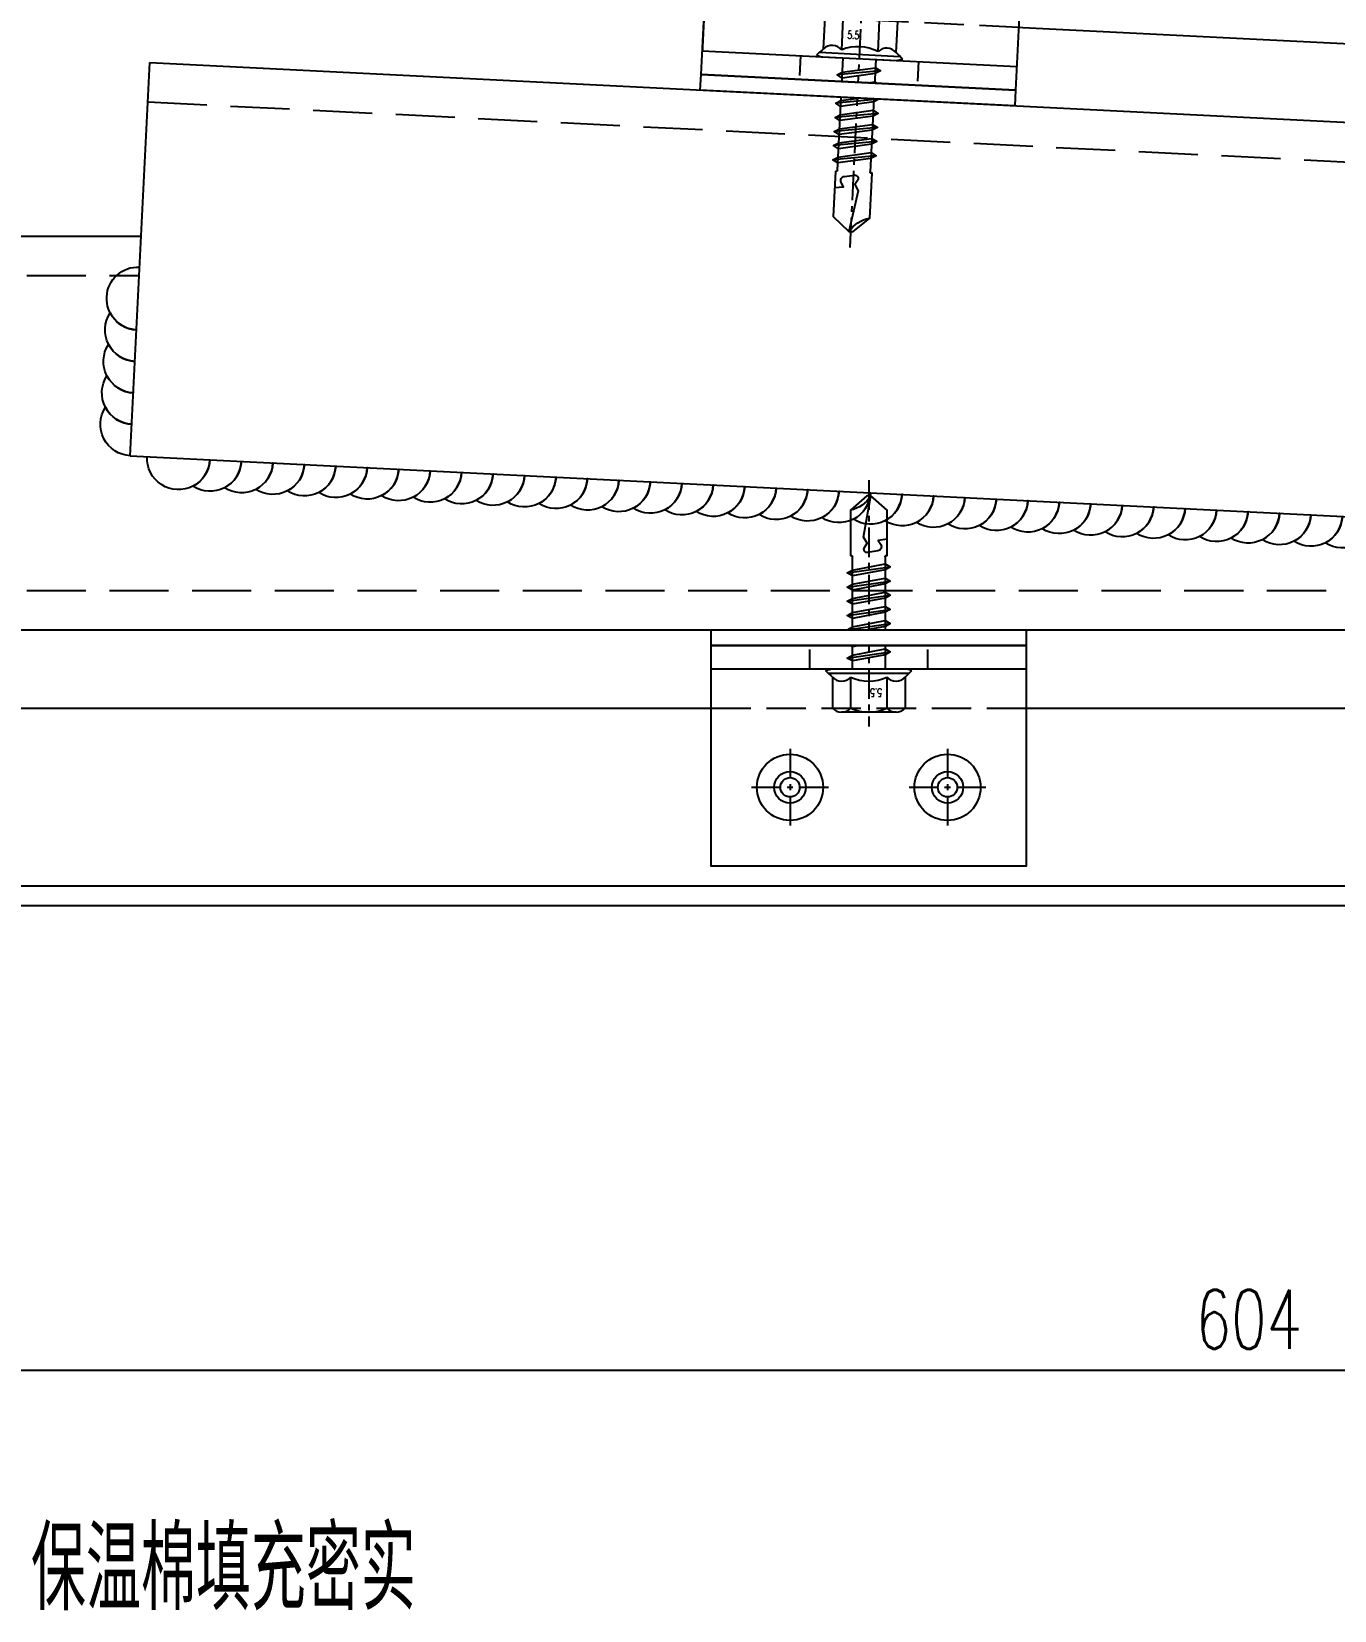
# Model space of a CAD drawing. Extents: x -160106 to 966792, y -663931 to 1550022.
# Drawn here: x -61821.8 to -61656.4, y -99177.8 to -98977.3 of the extents above; entities that cross this region are included whole.
import ezdxf
from ezdxf.enums import TextEntityAlignment as Align
from ezdxf.xclip import XClip

# ---------------------------------------------------------------- set-up
doc = ezdxf.new("R2010")
doc.units = 0
for name, pattern in [('CENTER', [2, 1.25, -0.25, 0.25, -0.25]), ('ZN-CENTER', [2, 1.25, -0.25, 0.25, -0.25]), ('ZN-DASH', [0.35, 0.25, -0.1])]:
    doc.linetypes.add(name, pattern=pattern)
for name, color, linetype in [('!ZN1-填充-8', 8, 'Continuous'), ('!ZN3-铝板幕墙-3', 3, 'Continuous'), ('!ZN4-辅助材料-1', 1, 'Continuous'), ('!ZN4-配件-11', 11, 'Continuous'), ('!ZN5-钢材投影-40', 40, 'Continuous'), ('!ZN5-铝材投影-112', 112, 'Continuous'), ('!ZN6-虚线-8', 8, 'ZN-DASH'), ('DIM', 173, 'Continuous'), ('TEXT', 7, 'Continuous'), ('焊缝', 8, 'Continuous')]:
    doc.layers.add(name, color=color, linetype=linetype)
doc.styles.add('DHTEXT-1', font='ROMANS.shx', dxfattribs={"width": 0.7, "bigfont": 'CHINESE.shx'})
doc.dimstyles.new('ZN3', dxfattribs={"dimscale": 3, "dimtxt": 2.5, "dimasz": 1.5, "dimexe": 1, "dimexo": 2, "dimgap": 0.9, "dimtad": 1, "dimdec": 0, "dimdsep": 46, "dimtxsty": 'DHTEXT-1', "dimblk": 'ARCHTICK', "dimcen": 2.5, "dimclrd": 173, "dimclre": 173, "dimclrt": 7, "dimazin": 2, "dimtfac": 1, "dimtix": 1, "dimtmove": 2, "dimatfit": 3, "dimfxl": 0, "dimarcsym": 0})
pattern_1 = [(180, (-1731.706, 294.7402), (-3e-16, -2.38125), []), (240, (-1731.706, 294.7402), (2.062223, -1.190625), []), (300, (-1731.706, 294.7402), (2.062223, 1.190625), [])]

# ---------------------------------------------------------------- blocks, each defined once
blk = doc.blocks.new('*U1991')
at = {"ltscale": 10}
for p, q in [((-1.02, 4.62), (-4.95, 4.62)), ((-0.55, -5.12), (-0.55, 5.12)), ((-0.17, 5.48), (0, 4.84)), ((0, -4.84), (0, 4.84)), ((-5.45, -3.46), (-5.45, 3.46)), ((-1.02, 2.31), (-4.95, 2.31)), ((0, 2.08), (14.29, 2.08)), ((1.42, 2.73), (2.2, -2.73)), ((3.22, 2.73), (4, -2.73)), ((5.02, 2.73), (5.8, -2.73)), ((6.82, 2.73), (7.6, -2.73)), ((8.62, 2.73), (9.4, -2.73)), ((10.42, 2.73), (11.2, -2.73)), ((12.22, 2.73), (13, -2.73)), ((-1.02, -2.31), (-4.95, -2.31)), ((14.29, -2.09), (0, -2.09)), ((-1.02, -4.62), (-4.95, -4.62)), ((-0.17, -5.48), (0, -4.84))]:
    blk.add_line(p, q, dxfattribs=at)
at = {"color": 0, "linetype": 'ZN-CENTER', "ltscale": 3}
blk.add_line((24, 0), (-7.28, 0), dxfattribs=at)
at = {"ltscale": 10}
for points in [[(1.83, -2.09), (1.05, 2.08), (1.42, 2.73), (1.79, 2.08), (2.57, -2.09), (2.2, -2.73)], [(3.63, -2.09), (2.85, 2.08), (3.22, 2.73), (3.59, 2.08), (4.37, -2.09), (4, -2.73)], [(5.43, -2.09), (4.65, 2.08), (5.02, 2.73), (5.39, 2.08), (6.17, -2.09), (5.8, -2.73)], [(7.23, -2.09), (6.45, 2.08), (6.82, 2.73), (7.19, 2.08), (7.97, -2.09), (7.6, -2.73)], [(9.03, -2.09), (8.25, 2.08), (8.62, 2.73), (8.99, 2.08), (9.77, -2.09), (9.4, -2.73)], [(10.83, -2.09), (10.05, 2.08), (10.42, 2.73), (10.79, 2.08), (11.57, -2.09), (11.2, -2.73)], [(12.63, -2.09), (11.85, 2.08), (12.22, 2.73), (12.59, 2.08), (13.37, -2.09), (13, -2.73)]]:
    blk.add_lwpolyline(points, close=True, dxfattribs=at)
for points in [[(14.29, -2.09, -0.414214), (14.45, -2.24), (14.45, -2.32), (20.18, -2.32), (22, -0.26), (22, 0.26), (20.18, 2.32), (14.45, 2.32), (14.45, 2.24, -0.414214), (14.29, 2.08)], [(16.51, -2.32), (16.36, -1.2), (15.83, -1.52, -0.530462), (15.03, -1.17), (14.81, 0.1, -0.651316), (15.47, 0.54), (16, 0.21), (16.77, 0.66), (22, -0.26, -0.201226), (20.18, 2.32)]]:
    blk.add_lwpolyline(points, format="xyb", dxfattribs=at)
for centre, radius, start, end in [((-3.87, 3.46), 1.58, 133.1736, 226.8264), ((0.07, 3.46), 1.58, 133.1736, 226.8264), ((7.48, -2.87), 11.32, 132.4922, 138.6064), ((0.13, 0), 5.58, 155.5673, 204.4327), ((4.07, 0), 5.58, 155.5673, 204.4327), ((-3.87, -3.46), 1.58, 133.1736, 226.8264), ((0.07, -3.46), 1.58, 133.1736, 226.8264), ((7.48, 2.87), 11.32, 221.3936, 227.5078)]:
    blk.add_arc(centre, radius, start, end, dxfattribs=at)
at = {"layer": 'Defpoints', "color": 0, "ltscale": 10, "style": 'DHTEXT-1', "width": 0.7}
blk.add_text('5.5', height=1, rotation=90, dxfattribs=at).set_placement((-2.46, -0.93), align=Align.CENTER)
blk = doc.blocks.new('*U2070')
at = {"color": 0, "linetype": 'CENTER', "ltscale": 3}
for p, q in [((0, 4.88), (0, -4.88)), ((4.88, 0), (-4.88, 0))]:
    blk.add_line(p, q, dxfattribs=at)
at = {"linetype": 'ByBlock', "ltscale": 10}
for radius in [4.2, 2, 1.23]:
    blk.add_circle((0, 0), radius, dxfattribs=at)
blk = doc.blocks.new('*U2372')
at = {"layer": '!ZN1-填充-8'}
h = blk.add_hatch(dxfattribs=at)
h.set_pattern_fill('NET3', color=256, scale=0.75, angle=180, style=0)
h.set_pattern_definition(pattern_1)
h.paths.add_polyline_path([(20, 0), (-20, 0), (-20, -2), (20, -2)])
at = {"ltscale": 0.125}
blk.add_wipeout([(-20, -30), (20, -30), (20, -5), (-20, -5)], dxfattribs=at).dxf.layer = '!ZN6-虚线-8'
at = {"layer": '!ZN5-铝材投影-112', "ltscale": 0.25}
blk.add_line((-20, -5), (20, -5), dxfattribs=at)
at = {"layer": '!ZN5-铝材投影-112'}
blk.add_lwpolyline([(20, -2), (-20, -2), (-20, -30), (20, -30)], close=True, dxfattribs=at)
at = {"layer": '!ZN6-虚线-8', "linetype": 'ZN-DASH', "ltscale": 10}
for p, q in [((-7.5, -5), (-7.5, -2)), ((7.5, -5), (7.5, -2))]:
    blk.add_line(p, q, dxfattribs=at)
at = {"layer": '!ZN6-虚线-8', "color": 8, "linetype": 'ZN-DASH', "ltscale": 20}
blk.add_line((-20, -10), (20, -10), dxfattribs=at)
at = {"layer": '!ZN4-配件-11', "color": 1, "xscale": -1, "rotation": 270}
for name, p in [('*U1991', (0, -5)), ('*U2070', (-10, -20)), ('*U2070', (10, -20))]:
    blk.add_blockref(name, p, dxfattribs=at)
at = {"ltscale": 0.25}
blk.add_wipeout([(20, 0), (20, -2), (-20, -2), (-20, 0)], dxfattribs=at).dxf.layer = '!ZN4-辅助材料-1'
at = {"layer": '!ZN4-辅助材料-1'}
blk.add_lwpolyline([(20, 0), (-20, 0), (-20, -2), (20, -2)], close=True, dxfattribs=at)
blk = doc.blocks.new('*U3378')
at = {"ltscale": 10}
for p, q in [((-1.02, 4.62), (-4.95, 4.62)), ((-0.55, -5.12), (-0.55, 5.12)), ((-0.17, 5.48), (0, 4.84)), ((0, -4.84), (0, 4.84)), ((-5.45, -3.46), (-5.45, 3.46)), ((-1.02, 2.31), (-4.95, 2.31)), ((0, 2.08), (14.29, 2.08)), ((1.42, 2.73), (2.2, -2.73)), ((3.22, 2.73), (4, -2.73)), ((5.02, 2.73), (5.8, -2.73)), ((6.82, 2.73), (7.6, -2.73)), ((8.62, 2.73), (9.4, -2.73)), ((10.42, 2.73), (11.2, -2.73)), ((12.22, 2.73), (13, -2.73)), ((-1.02, -2.31), (-4.95, -2.31)), ((14.29, -2.09), (0, -2.09)), ((-1.02, -4.62), (-4.95, -4.62)), ((-0.17, -5.48), (0, -4.84))]:
    blk.add_line(p, q, dxfattribs=at)
at = {"color": 0, "linetype": 'ZN-CENTER', "ltscale": 3}
blk.add_line((24, 0), (-7.28, 0), dxfattribs=at)
at = {"ltscale": 10}
for points in [[(1.83, -2.09), (1.05, 2.08), (1.42, 2.73), (1.79, 2.08), (2.57, -2.09), (2.2, -2.73)], [(3.63, -2.09), (2.85, 2.08), (3.22, 2.73), (3.59, 2.08), (4.37, -2.09), (4, -2.73)], [(5.43, -2.09), (4.65, 2.08), (5.02, 2.73), (5.39, 2.08), (6.17, -2.09), (5.8, -2.73)], [(7.23, -2.09), (6.45, 2.08), (6.82, 2.73), (7.19, 2.08), (7.97, -2.09), (7.6, -2.73)], [(9.03, -2.09), (8.25, 2.08), (8.62, 2.73), (8.99, 2.08), (9.77, -2.09), (9.4, -2.73)], [(10.83, -2.09), (10.05, 2.08), (10.42, 2.73), (10.79, 2.08), (11.57, -2.09), (11.2, -2.73)], [(12.63, -2.09), (11.85, 2.08), (12.22, 2.73), (12.59, 2.08), (13.37, -2.09), (13, -2.73)]]:
    blk.add_lwpolyline(points, close=True, dxfattribs=at)
for points in [[(14.29, -2.09, -0.414214), (14.45, -2.24), (14.45, -2.32), (20.18, -2.32), (22, -0.26), (22, 0.26), (20.18, 2.32), (14.45, 2.32), (14.45, 2.24, -0.414214), (14.29, 2.08)], [(16.51, -2.32), (16.36, -1.2), (15.83, -1.52, -0.530462), (15.03, -1.17), (14.81, 0.1, -0.651316), (15.47, 0.54), (16, 0.21), (16.77, 0.66), (22, -0.26, -0.201226), (20.18, 2.32)]]:
    blk.add_lwpolyline(points, format="xyb", dxfattribs=at)
for centre, radius, start, end in [((-3.87, 3.46), 1.58, 133.1736, 226.8264), ((0.07, 3.46), 1.58, 133.1736, 226.8264), ((7.48, -2.87), 11.32, 132.4922, 138.6064), ((0.13, 0), 5.58, 155.5673, 204.4327), ((4.07, 0), 5.58, 155.5673, 204.4327), ((-3.87, -3.46), 1.58, 133.1736, 226.8264), ((0.07, -3.46), 1.58, 133.1736, 226.8264), ((7.48, 2.87), 11.32, 221.3936, 227.5078)]:
    blk.add_arc(centre, radius, start, end, dxfattribs=at)
at = {"layer": 'Defpoints', "color": 0, "ltscale": 10, "style": 'DHTEXT-1', "width": 0.7}
blk.add_text('5.5', height=1, rotation=90, dxfattribs=at).set_placement((-2.46, -0.93), align=Align.CENTER)
blk = doc.blocks.new('*U3381')
at = {"color": 0, "linetype": 'CENTER', "ltscale": 3}
for p, q in [((0, 4.88), (0, -4.88)), ((4.88, 0), (-4.88, 0))]:
    blk.add_line(p, q, dxfattribs=at)
at = {"linetype": 'ByBlock', "ltscale": 10}
for radius in [4.2, 2, 1.23]:
    blk.add_circle((0, 0), radius, dxfattribs=at)
blk = doc.blocks.new('*U3413')
at = {"layer": '!ZN1-填充-8'}
h = blk.add_hatch(dxfattribs=at)
h.set_pattern_fill('NET3', color=256, scale=0.75, angle=180, style=0)
h.set_pattern_definition(pattern_1)
h.paths.add_polyline_path([(20, 0), (-20, 0), (-20, -2), (20, -2)])
at = {"ltscale": 0.125}
blk.add_wipeout([(-20, -30), (20, -30), (20, -5), (-20, -5)], dxfattribs=at).dxf.layer = '!ZN6-虚线-8'
at = {"layer": '!ZN5-铝材投影-112', "ltscale": 0.25}
blk.add_line((-20, -5), (20, -5), dxfattribs=at)
at = {"layer": '!ZN5-铝材投影-112'}
blk.add_lwpolyline([(20, -2), (-20, -2), (-20, -30), (20, -30)], close=True, dxfattribs=at)
at = {"layer": '!ZN6-虚线-8', "linetype": 'ZN-DASH', "ltscale": 10}
for p, q in [((-7.5, -5), (-7.5, -2)), ((7.5, -5), (7.5, -2))]:
    blk.add_line(p, q, dxfattribs=at)
at = {"layer": '!ZN6-虚线-8', "color": 8, "linetype": 'ZN-DASH', "ltscale": 20}
blk.add_line((-20, -10), (20, -10), dxfattribs=at)
at = {"layer": '!ZN4-配件-11', "color": 1, "xscale": -1, "rotation": 270}
for name, p in [('*U3378', (0, -5)), ('*U3381', (-10, -20)), ('*U3381', (10, -20))]:
    blk.add_blockref(name, p, dxfattribs=at)
at = {"ltscale": 0.25}
blk.add_wipeout([(20, 0), (20, -2), (-20, -2), (-20, 0)], dxfattribs=at).dxf.layer = '!ZN4-辅助材料-1'
at = {"layer": '!ZN4-辅助材料-1'}
blk.add_lwpolyline([(20, 0), (-20, 0), (-20, -2), (20, -2)], close=True, dxfattribs=at)
blk = doc.blocks.new('ewr234')
at = {"layer": '!ZN3-铝板幕墙-3', "ltscale": 40}
blk.add_line((-550, 2.47), (-109.24, -19.57), dxfattribs=at)
for points in [[(-108, -95), (-588.4, -95)], [(-585.9, -117.5), (-110.5, -117.5)], [(-588.4, -120), (-108, -120)]]:
    blk.add_lwpolyline(points, dxfattribs=at)
at = {"layer": '!ZN5-钢材投影-40'}
for p, q in [((-444.26, -62.89), (-441.76, -12.96)), ((-441.76, -12.96), (-271.84, -21.45)), ((-604.4, -35), (-442.87, -35)), ((-444.26, -62.89), (-274.34, -71.39)), ((-604.4, -85), (-35, -85))]:
    blk.add_line(p, q, dxfattribs=at)
at = {"layer": '!ZN6-虚线-8', "ltscale": 30}
for p, q in [((-442.01, -17.95), (-272.09, -26.45)), ((-604.4, -40), (-443.12, -40)), ((-604.4, -80), (-35, -80))]:
    blk.add_line(p, q, dxfattribs=at)
at = {"layer": '焊缝', "ltscale": 60}
blk.add_lwpolyline([(-444.26, -62.89, -0.57735), (-447.42, -56.73, 0.267949), (-444.06, -58.9, -0.57735), (-447.22, -52.73, 0.267949), (-443.86, -54.9, -0.57735), (-447.02, -48.74, 0.267949), (-443.66, -50.91, -0.57735), (-446.82, -44.74, 0.267949), (-443.46, -46.91, -1), (-443.06, -38.92, -1)], format="xyb", dxfattribs=at)
at = {"xscale": -1, "rotation": 177.1375947739034}
blk.add_blockref('*U2372', (-351.9, -17.45), dxfattribs=at)
at = {"xscale": -1}
blk.add_blockref('*U3413', (-350.47, -85), dxfattribs=at)
at = {"layer": '焊缝', "ltscale": 60}
blk.add_lwpolyline([(-286.32, -70.79, -0.57735), (-292.49, -73.95, 0.267949), (-290.32, -70.59, -0.57735), (-296.48, -73.75, 0.267949), (-294.31, -70.39, -0.57735), (-300.48, -73.55, 0.267949), (-298.31, -70.19, -0.57735), (-304.47, -73.35, 0.267949), (-302.3, -69.99, -0.57735), (-308.47, -73.15, 0.267949), (-306.3, -69.79, -0.57735), (-312.46, -72.95, 0.267949), (-310.29, -69.59, -0.57735), (-316.46, -72.75, 0.267949), (-314.29, -69.39, -0.57735), (-320.45, -72.55, 0.267949), (-318.28, -69.19, -0.57735), (-324.45, -72.35, 0.267949), (-322.28, -68.99, -0.57735), (-328.44, -72.15, 0.267949), (-326.27, -68.79, -0.57735), (-332.44, -71.95, 0.267949), (-330.27, -68.59, -0.57735), (-336.43, -71.75, 0.267949), (-334.26, -68.39, -0.57735), (-340.43, -71.55, 0.267949), (-338.26, -68.19, -0.57735), (-344.42, -71.35, 0.267949), (-342.25, -67.99, -0.57735), (-348.42, -71.15, 0.267949), (-346.25, -67.79, -0.57735), (-352.41, -70.95, 0.267949), (-350.24, -67.59, -0.57735), (-356.41, -70.75, 0.267949), (-354.24, -67.39, -0.57735), (-360.4, -70.55, 0.267949), (-358.23, -67.19, -0.57735), (-364.4, -70.35, 0.267949), (-362.23, -66.99, -0.57735), (-368.39, -70.15, 0.267949), (-366.22, -66.8, -0.57735), (-372.39, -69.96, 0.267949), (-370.22, -66.6, -0.57735), (-376.38, -69.76, 0.267949), (-374.21, -66.4, -0.57735), (-380.38, -69.56, 0.267949), (-378.21, -66.2, -0.57735), (-384.37, -69.36, 0.267949), (-382.2, -66, -0.57735), (-388.37, -69.16, 0.267949), (-386.2, -65.8, -0.57735), (-392.36, -68.96, 0.267949), (-390.19, -65.6, -0.57735), (-396.36, -68.76, 0.267949), (-394.19, -65.4, -0.57735), (-400.35, -68.56, 0.267949), (-398.18, -65.2, -0.57735), (-404.35, -68.36, 0.267949), (-402.18, -65, -0.57735), (-408.34, -68.16, 0.267949), (-406.17, -64.8, -0.57735), (-412.34, -67.96, 0.267949), (-410.17, -64.6, -0.57735), (-416.33, -67.76, 0.267949), (-414.16, -64.4, -0.57735), (-420.33, -67.56, 0.267949), (-418.16, -64.2, -0.57735), (-424.32, -67.36, 0.267949), (-422.15, -64, -0.57735), (-428.32, -67.16, 0.267949), (-426.15, -63.8, -0.57735), (-432.31, -66.96, 0.267949), (-430.14, -63.6, -0.57735), (-436.31, -66.76, 0.267949), (-434.14, -63.4, -1), (-442.13, -63, -1)], format="xyb", dxfattribs=at)
blk = doc.blocks.new('20250917165921')
at = {"layer": '!ZN6-虚线-8'}
blk.add_blockref('ewr234', (350, 2920), dxfattribs=at)
blk = doc.blocks.new('_ArchTick')
at = {"color": 0, "linetype": 'ByBlock', "const_width": 0.4}
blk.add_lwpolyline([(-0.5, -0.5), (0.5, 0.5)], dxfattribs=at)
blk = doc.blocks.new('*D3418')
at = {"layer": 'Defpoints', "color": 0, "ltscale": 30, "transparency": 16777216}
for p in [(-61969.44, -99088.26), (-61365.04, -99088.26), (-61365.04, -99147.28)]:
    blk.add_point(p, dxfattribs=at)
at = {"layer": 'DIM', "color": 173, "linetype": 'ByBlock', "lineweight": -2, "ltscale": 30, "transparency": 16777216}
for p, q in [((-61969.44, -99094.26), (-61969.44, -99150.28)), ((-61365.04, -99094.26), (-61365.04, -99150.28)), ((-61969.44, -99147.28), (-61365.04, -99147.28))]:
    blk.add_line(p, q, dxfattribs=at)
at = {"layer": 'DIM', "color": 173, "lineweight": -2, "ltscale": 30, "transparency": 16777216, "xscale": 4.5, "yscale": 4.5, "zscale": 4.5, "rotation": 180}
blk.add_blockref('_ArchTick', (-61969.44, -99147.28), dxfattribs=at)
at = {"layer": 'DIM', "color": 173, "lineweight": -2, "ltscale": 30, "transparency": 16777216, "xscale": 4.5, "yscale": 4.5, "zscale": 4.5}
blk.add_blockref('_ArchTick', (-61365.04, -99147.28), dxfattribs=at)
at = {"layer": 'DIM', "color": 7, "ltscale": 30, "transparency": 16777216, "insert": (-61667.24, -99140.83), "char_height": 7.5, "attachment_point": 5, "style": 'DHTEXT-1'}
blk.add_mtext('604', dxfattribs=at)

msp = doc.modelspace()

# ---------------------------------------------------------------- block references
at = {"ltscale": 40}
ref = msp.add_blockref('20250917165921', (-61715.04, -101888.26), dxfattribs=at)
XClip(ref).set_block_clipping_path([(-570.8941212366, 2511.1931158171), (371.3335773427, 3295.538284108)])

# ---------------------------------------------------------------- next in the draw order: texts
at = {"layer": 'TEXT', "ltscale": 30, "style": 'DHTEXT-1', "width": 0.7}
msp.add_text('保温棉填充密实', height=10.5, dxfattribs=at).set_placement((-61821.91, -99172.52), align=Align.MIDDLE_LEFT)

# ---------------------------------------------------------------- next in the draw order: dimensions: what is measured, and where the dimension line sits
at = {"layer": 'DIM', "ltscale": 30}
dim = msp.add_linear_dim(base=(-61365.04, -99147.28), p1=(-61969.44, -99088.26), p2=(-61365.04, -99088.26), dimstyle='ZN3', dxfattribs=at)
dim.commit()
dim.dimension.update_dxf_attribs({"geometry": '*D3418', "text_midpoint": (-61667.24, -99140.83)})

doc.saveas('drawing.dxf')
